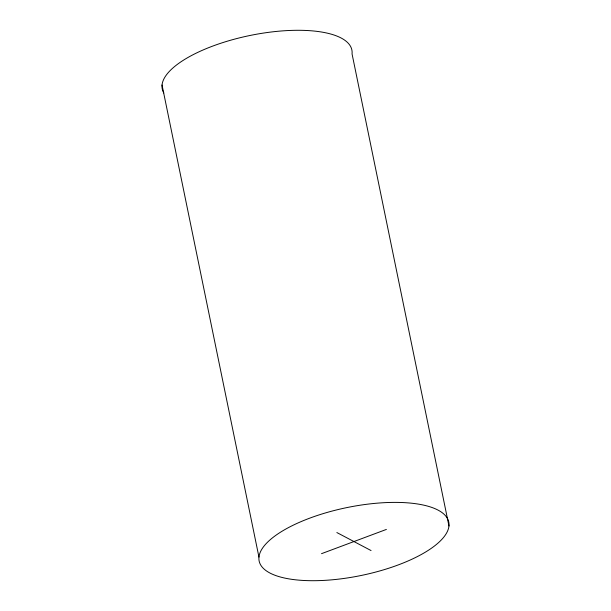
<?xml version="1.0" encoding="UTF-8"?>
<svg xmlns="http://www.w3.org/2000/svg" width="611" height="611" viewBox="0 0 611 611"><rect width="100%" height="100%" fill="white"/><g stroke="black" fill="none" stroke-linecap="round" stroke-linejoin="round"><path stroke-width="0.92" d="M321.516 553.673L386.389 529.424M336.852 532.548L371.06 550.557M448.955 525.995A96.79 34.69 -11.6 0 0 309.601 518.204A96.79 34.69 -11.6 0 0 303.3 580.45A96.79 34.69 -11.6 0 0 448.955 525.995L352.051 53.898A96.79 34.69 -11.6 0 0 249.479 35.591A96.79 34.69 -11.6 0 0 163.824 92.971M162.045 85.005L258.949 557.102"/></g></svg>
